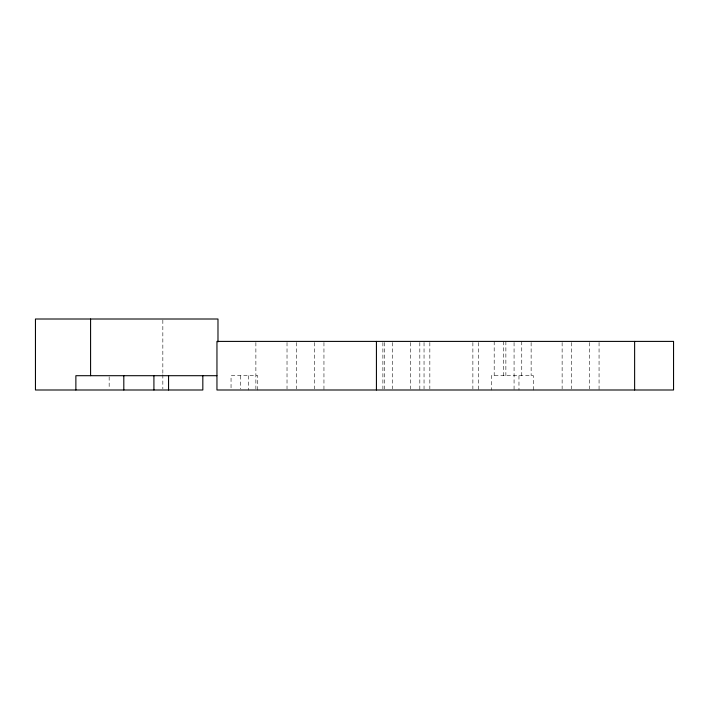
<?xml version="1.0" encoding="UTF-8"?>
<svg xmlns="http://www.w3.org/2000/svg" width="709" height="709" viewBox="0 0 709 709"><rect width="100%" height="100%" fill="white"/><g stroke="black" fill="none" stroke-linecap="round" stroke-linejoin="round"><path stroke-width="0.53" stroke-dasharray="3.54 2.66" d="M599.061 342.5L599.061 389.994M589.693 342.5L589.693 388.895M571.498 342.5L571.498 388.895M562.131 342.5L562.131 388.895M533.434 389.994L533.434 375.699L491.408 375.699L491.408 389.994M531.13 342.5L531.13 375.699M521.753 341.401L521.753 375.699M518.97 375.699L518.97 389.994M514.069 342.5L514.069 389.994M505.871 341.401L505.871 375.699M503.567 341.401L503.567 375.699M494.191 341.401L494.191 375.699M478.681 342.5L478.681 389.994M472.876 342.5L472.876 388.895M429.84 342.5L429.84 388.895M424.044 342.5L424.044 388.895M419.825 342.5L419.825 389.994M410.449 342.5L410.449 388.895M392.263 342.5L392.263 388.895M384.624 342.5L384.624 388.895M382.887 342.5L382.887 388.895M323.951 342.5L323.951 389.994M314.583 342.5L314.583 388.895M296.389 342.5L296.389 388.895M287.021 342.5L287.021 388.895M257.748 389.994L257.748 375.699L231.045 375.699L231.045 389.994M255.878 342.5L255.878 388.895M248.372 375.699L248.372 389.994M240.413 375.699L240.413 388.895M162.84 320.096L162.84 373.616M162.84 374.707L162.84 388.904M109.159 376.807L109.159 388.895"/><path stroke-width="1.06" d="M216.901 375.699L75.872 375.699L75.872 389.994M634.626 341.401L634.626 389.994M376.426 341.401L376.426 389.994M217.982 341.898L217.982 319.006L35.45 319.006L35.45 389.994L202.827 389.994L202.827 375.699M168.565 375.699L168.565 389.994M153.915 375.699L153.915 389.994M123.809 375.699L123.809 389.994M90.584 319.006L90.584 375.699M673.55 341.401L216.954 341.401L216.954 389.994L673.55 389.994L673.55 341.401"/></g></svg>
